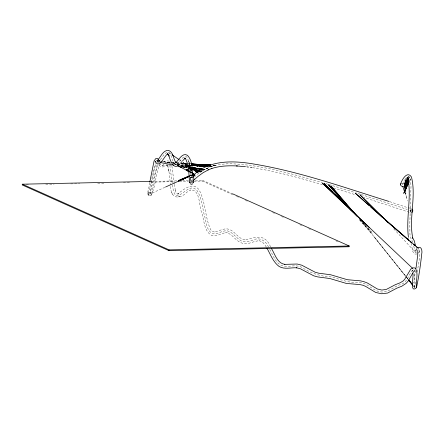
<?xml version="1.0" encoding="UTF-8"?>
<svg xmlns="http://www.w3.org/2000/svg" width="444" height="444" viewBox="0 0 444 444"><rect width="100%" height="100%" fill="white"/><g stroke="black" fill="none" stroke-linecap="round" stroke-linejoin="round"><path stroke-width="0.33" stroke-dasharray="2.22 1.67" d="M164.918 187.307L149.906 194.072L151.682 182.373L155.389 163.542M415.628 270.496L413.519 283.089M417.36 271.983C418.148 264.491 420.44 256.882 419.613 249.345L418.609 249.589M191.925 179.898L192.574 178.605M232.706 194.65L202.342 181.063L202.475 180.32L194.855 180.48M149.706 182.678C150.394 185.387 144.278 196.742 150.954 195.46C156.083 186.214 155.123 173.976 160.056 164.391L159.796 164.768L160.256 164.152L160.023 164.519M415.662 282.134L414.513 287.429L413.647 286.347M157.115 164.663L151.787 194.067L151.804 193.712C151.387 192.047 148.568 191.786 148.063 193.512C151.193 183.644 152.187 173.071 156.233 163.509M408.425 177.85L408.746 176.501L407.281 176.867M408.413 177.794L408.746 176.501L409.873 177.861L410.295 179.243L411.011 186.38L409.829 223.315L409.923 233.96L410.545 237.64L412.776 242.13M411.238 209.979L410.239 212.604L364.036 197.475M408.957 178.266L409.357 176.951L408.941 178.233M149.906 194.072L155.006 173.682L157.753 164.707M157.764 162.143L158.092 161.305L157.398 161.943M411.233 209.296L410.228 212.554L411.072 212.532M402.292 184.965L404.467 180.447M409.723 180.475L410.295 179.243L409.712 180.486M156.149 160.894L156.504 160.278M404.75 179.942L406.465 177.6M156.976 162.332L157.709 161.466M417.06 248.446L415.134 250.677L415.745 250.338L414.99 250.538L416.433 250.655L417.021 251.149L416.172 248.69M418.032 253.18L420.34 250.671L419.28 251.088M179.481 164.374L180.32 163.431M167.255 164.147C165.446 167.743 160.817 167.932 158.525 164.791M194.344 177.006C204.728 166.733 219.747 163.015 234.01 163.914C264.302 165.479 293.578 174.486 322.599 182.651M148.302 192.996L149.55 192.319M416.65 251.931L415.689 252.397L415.268 252.142L392.918 227.966M163.919 164.513L162.149 165.446L160.306 163.825M163.536 162.143C165.44 160.856 168.204 160.423 170.28 161.588M413.636 285.742L415.04 285.653M190.543 175.763L191.897 175.147M199.273 171.828L207.626 168.065M190.476 175.769L191.758 175.191M199.201 171.85L207.387 168.176M190.204 175.702L192.147 174.847M199.029 171.834L207.792 167.993M158.181 161.205L160.306 161.222M190.421 175.397L191.675 174.864M199.178 171.673L207.304 168.209M417.021 253.979C411.616 255.578 412.398 246.476 411.233 243.701M157.576 161.755L158.403 161.999C162.132 159.102 165.04 148.535 170.896 153.935M166.994 162.404L170.685 162.554M151.204 181.424L177.533 180.858M182.379 180.752L188.617 180.619M26.357 184.854L28.438 184.809M45.76 184.438L54.074 184.26M70.701 183.899L79.709 183.705M97.724 183.317L105.345 183.156M123.36 182.767L130.98 182.601M151.071 182.168L174.631 181.663M179.481 181.557L188.489 181.363M194.028 181.241L202.342 181.063M162.149 165.446L171.767 165.568M180.702 165.684L186.885 165.767M187.573 165.773L190.959 165.834M209.918 166.167L212.626 166.217L209.862 166.161M212.904 165.357L215.667 165.407L212.915 165.268M191.186 165.784L187.035 165.701L191.12 165.845M209.501 166.489L211.544 166.556L209.496 166.422M213.214 165.368L215.273 165.501L213.248 165.368M191.114 165.224L187.029 164.957L191.186 165.257M171.356 162.598L174.059 162.776M176.762 162.954L180.142 163.176M180.819 163.22L186.219 163.581M186.896 163.625L190.276 163.847M170.724 162.554L167.982 162.371L168.881 163.042M171.406 162.604L174.148 162.787M176.89 162.97L180.32 163.198M181.002 163.242L190.604 163.886M167.493 162.315L170.213 162.498M172.932 162.682L174.292 162.776M177.012 162.959L190.609 163.886M209.118 166.528L211.183 166.678L209.135 166.528M169.508 163.62L170.873 163.719M173.604 163.919L186.585 164.868M187.268 164.918L190.687 165.174M183.45 167.405L186.869 167.749M187.551 167.815L191.658 168.226M202.608 169.325L204.662 169.53L202.619 169.231M245.06 166.683L246.431 166.844M168.67 152.381C172.311 155.361 171.534 161.244 175.108 164.308L176.102 164.441C179.831 162.626 181.174 157.775 185.176 156.36L186.375 156.66L187.451 157.959L191.497 170.307M252.475 167.666C276.218 171.373 299.4 177.927 322.444 184.626M186.974 166.927L180.175 165.923L186.891 166.972M187.657 167.027L191.059 167.527M189.582 167.388L190.926 167.599L187.335 165.618M202.342 169.38L204.357 169.691L202.353 169.325M186.952 166.517L180.253 165.296L191.136 167.382M187.618 166.639L190.97 167.249M202.703 169.597L204.062 169.858L202.703 169.586M157.936 162.071L159.291 162.332M158.541 160.689L160.578 161.1L157.182 160.417M177.567 164.524L173.487 163.703L177.561 164.591M178.244 164.657L191.153 167.26M178.238 164.73L180.275 165.146L178.26 164.73M157.459 160.406L160.145 160.961M162.826 161.522L170.207 163.053M172.894 163.614L177.589 164.591M182.906 166.966L186.863 167.815M189.499 168.381L191.481 168.809M187.224 167.81L181.169 166.467L187.046 167.921M187.895 167.954L191.264 168.703M187.707 168.082L191.636 169.042M200.155 171.129L201.465 171.445L200.139 171.073M186.863 167.338L180.891 165.662L186.73 167.621M189.521 168.087L191.508 168.648M327.9 184.227L325.768 183.594M328.971 184.549L354.434 192.396M333.577 187.962L355.045 194.639M360.151 194.2L355.572 192.752M361.305 194.566L407.309 209.446M409.701 210.228L410.894 210.617L409.823 207.409M389.649 201.659L408.891 208.07M409.529 208.28L411.455 208.924M189.327 168.492L191.275 169.147M199.062 171.761L200.361 172.2L199.134 171.634M202.475 180.32L232.839 193.906M236.502 196.353L238.4 197.203M245.36 200.316L247.258 201.165M272.561 212.487L274.459 213.336M281.418 216.45L283.316 217.299M299.761 224.658L301.659 225.508M308.619 228.627L310.517 229.476M335.819 240.798L337.718 241.647M186.885 165.973L181.984 163.708L186.902 166.156M187.496 166.256L191.17 167.954M189.36 167.382L191.209 168.298M175.108 164.308L176.29 164.918M189.782 171.989L191.514 172.938M189.649 171.9L191.419 172.871M186.741 165.285L182.584 162.959L187.185 165.723M189.56 171.978L191.281 172.988M187.762 166.073L190.637 167.799M190.049 171.978L191.214 172.722M186.619 164.846L183.167 162.632L186.502 164.935M188.916 166.328L190.643 167.438M189.954 172.061L191.653 173.21M188.728 166.467L191.508 168.387M179.809 160.156L186.486 164.824M188.717 166.378L190.942 167.932M189.727 171.345L191.331 172.588M189.566 171.484L191.58 173.249M359.762 219.902L371.317 231.718L367.116 227.123M364.313 224.059L366.65 226.612M359.49 219.647L372.305 234.016L361.066 220.946M359.49 219.569L373.321 235.869L407.947 279.021M188.567 168.454L191.619 172.133M407.964 279.032L373.865 236.48L408.025 279.298M412.232 270.518L412.565 271.284L412.171 270.157L412.398 270.735M189.749 170.141L191.364 172.355M159.113 160.556L159.562 161.183L158.952 160.073M266.306 247.058C264.585 244.489 262.737 241.214 259.34 240.809L259.685 240.815C253.885 240.57 248.557 245.044 242.707 243.329C236.158 241.841 233.117 234.576 226.895 232.7L227.217 232.7L225.158 232.695L225.491 232.695C220.89 233.405 216.561 236.896 211.771 235.503C203.896 231.119 204.212 220.546 201.92 213.02C198.918 208.02 200.649 188.55 190.337 190.082L190.548 189.999C186.036 191.575 183.439 197.364 177.85 196.87L179.62 196.748C172.938 198.679 170.268 191.564 170.668 186.086M268.52 247.153C266.156 241.081 259.701 236.719 253.341 239.899C248.84 241.536 243.295 243.184 239.249 239.599C235.215 236.669 232.218 231.896 227.095 230.786C222.283 230.442 218.259 234.06 213.475 233.894C206.171 231.463 206.46 221.6 204.379 215.44C202.336 207.182 201.809 198.207 197.269 190.809C190.62 182.556 183.644 194.872 176.801 195.787L175.491 195.149C173.166 192.235 173.021 188.289 172.405 184.754M415.268 252.142L413.747 246.204M270.557 246.842C265.157 233.611 255.949 236.963 245.105 239.927L245.454 239.938C238.889 239.333 235.647 232.206 229.97 229.676C224.631 227.123 219.414 231.269 214.219 232.012L214.53 232.018C210.362 231.962 209.529 226.801 208.38 223.726C205.039 212.732 204.695 200.727 199.4 190.393C193.273 180.858 183.816 189.399 177.761 193.884L179.42 193.023C176.34 197.702 174.253 186.097 175.991 192.357M191.447 170.934L189.238 166.839L191.342 171.023M269.741 249.4C273.487 255.811 276.262 265.54 284.97 266.311C290.515 266.594 296.326 264.641 301.604 267.194C310.717 273.271 320.951 276.623 331.912 276.945C340.881 279.753 349.75 283.278 359.363 282.517C367.726 282.806 372.899 291.086 381.057 291.963A13.431 13.309 -88.8 0 0 385.342 291.708C391.192 290.193 395.66 285.536 401.631 284.288C407.803 281.601 408.819 273.926 413.114 269.391L413.658 269.308L414.385 270.629M191.375 170.329L189.76 166.683L191.542 171.029M191.436 170.163L190.232 166.944L191.503 170.657M404.984 192.979L407.67 200.999M167.521 164.94L169.031 171.928L167.826 165.856M408.341 236.691L408.907 238.65M172.311 194.244L171.65 192.052M189.233 163.053L188.406 160.145L191.281 170.485L189.233 163.053L191.131 176.412M169.819 165.279L172.217 183.405M414.513 287.429L414.596 271.889M174.276 184.388L175.452 190.565M406.593 197.791L405.65 192.269M171.917 166.106L174.198 183.699M405.655 192.546L405.866 193.85L405.827 191.775M168.998 171.739L170.463 184.793M191.975 182.845A1.943 0.505 -2.1 0 1 190.887 182.873M401.792 183.494A1.943 1.365 21.8 0 1 403.418 183.988M148.057 193.529L148.202 194.417L148.951 195.216L148.385 194.738L148.057 193.529M151.826 194.322L151.365 195.06L150.344 195.499L151.826 194.322M191.936 175.091L190.06 175.929L191.975 175.075M215.468 165.457L213.425 165.346L215.468 165.457M170.091 163.015L161.261 161.239L170.085 163.059M202.031 171.079L200.71 170.796L202.031 171.079M414.441 287.107L413.575 286.03L414.441 287.107M147.991 194.256L147.946 193.645L147.991 194.256"/><path stroke-width="0.67" d="M405.522 190.581L405.6 179.97M405.888 189.161L407.204 177.55M405.55 190.187L407.198 177.533M411.793 212.332C412.937 211.749 413.17 210.029 412.171 209.196M415.945 268.492L417.693 255.6L417.804 250.011M150.51 181.441L22.328 184.199L22.2 184.948L168.959 250.627L349.101 246.742L349.234 245.998L232.839 193.906M168.959 250.627L169.086 249.878L22.328 184.199M405.888 188.772L407.808 177.855M149.822 182.018L154.074 160.967L155.788 158.558L157.614 158.558L158.663 159.568M405.433 189.977L407.792 177.839M405.849 188.633L408.264 178.521M408.247 178.444L404.75 192.03L408.752 178.921M408.735 178.871L404.412 192.291L408.924 180.369L404.023 192.785L409.157 181.707M400.56 184.199C401.654 180.192 407.148 170.263 411.444 176.978C416.483 196.864 408.563 218.176 412.803 238.206L412.515 237.64L414.23 240.709L415.645 246.037M403.596 193.529L409.129 181.729M412.376 211.871L412.731 211.216M157.337 160.528C160.789 157.17 162.82 150.011 168.576 150.372C173.587 152.264 173.154 158.924 175.974 162.726L175.608 162.132L176.501 162.665L175.114 162.726L176.04 162.338L175.485 162.798C178.949 160.462 182.079 152.187 187.424 155.283C192.94 161 191.891 170.185 193.118 177.456M180.741 162.954L181.579 162.01M182.417 161.061L184.871 158.508M193.467 180.419L197.952 176.457L203.102 172.699L208.713 169.669M190.67 177.728L191.691 176.834M192.713 175.935C207.426 160.756 229.892 160.462 249.373 163.32C297.191 170.651 342.984 187.146 389.011 201.448M179.104 164.696C173.232 170.679 169.947 159.263 168.776 155.522L169.114 156.072L167.943 154.218L168.498 154.59L167.194 153.985L167.876 154.118M192.863 183.761L191.636 184.304L190.176 183.794M417.86 247.68C421.617 245.526 422.455 251.482 421.728 253.901C420.507 265.246 418.881 276.601 416.455 287.745C409.002 294.294 414.407 274.181 412.681 273.149M414.058 271.056L414.596 270.757L413.142 272.388L408.136 281.146L406.044 283.439L401.759 286.241L396.947 288.128L387.612 293.057L381.651 293.756L375.757 292.496L365.529 286.33L362.781 285.214L359.89 284.582L346.309 283.427L329.853 278.521L317.738 276.917L313.78 275.846L300.272 268.714L296.492 267.788L296.836 267.799C290.942 267.438 284.499 269.708 279.087 266.439C273.071 261.949 270.562 254.506 266.944 248.213M165.545 187.024L189.394 176.274M178.632 181.085L189.261 176.312M179.626 180.336L189.644 175.946M178.538 180.458L189.172 175.929M208.02 169.947L211.938 168.404M211.244 168.676C219.575 165.845 228.505 165.518 237.218 165.967L236.63 165.934L245.06 166.683M168.143 154.085L167.21 154.34L167.793 153.896C164.43 155.295 159.23 169.941 155.128 161.189L155.927 161.982M169.086 249.878L349.234 245.998M197.053 165.939L198.407 165.967M200.438 166.001L208.563 166.145M203.224 165.168L210.828 165.318M196.72 165.895L198.102 165.923M199.484 165.951L208.475 166.134M196.564 166.034L197.93 166.084M199.289 166.128L207.459 166.417M210.85 165.162L192.274 164.225L210.695 165.201M210.628 165.162L191.958 164.03L210.473 165.196M191.797 165.268L207.453 166.289M191.625 163.936L210.545 165.19M191.875 165.307L207.048 166.383M191.37 165.224L207.087 166.378M180.025 167.066L182.079 167.271M195.765 168.637L201.92 169.253M247.114 166.922L248.485 167.077M250.477 167.371L251.809 167.566M192.419 167.727L201.937 169.131M192.269 167.81L202.342 169.38M191.636 167.371L202.353 169.325M185.109 158.325L184.443 158.203L185.381 158.386L184.826 158.025L185.703 158.835L185.359 158.275C189.122 165.668 188.767 174.398 189.555 182.462M191.819 167.51L201.343 169.336M159.968 162.46L173.504 165.085M177.561 165.873L180.27 166.395M191.83 167.399L202.02 169.447M192.796 169.092L200.05 170.657M192.607 168.998L200.011 170.635M194.256 169.686L199.5 170.968M408.219 178.399L407.481 178.216L408.458 178.788M192.174 168.831L199.473 170.885M196.464 170.89L198.413 171.545M191.786 168.237L198.518 171.351M193.051 169.22L198.585 171.972M177.472 165.523L189.205 171.673M192.668 173.571L194.977 174.831L192.596 173.521L193.584 175.991M189.061 171.573L186.114 169.952L188.983 171.639M192.091 168.27L198.623 171.922M193.001 173.998L194.15 174.67M191.791 168.487L197.547 171.945M188.883 171.24L186.552 169.758L188.817 171.295M194.705 174.942L192.38 173.46L194.544 175.069M191.791 168.176L197.547 171.872M192.219 173.598L194.483 175.13M192.063 168.77L197.624 172.611L192.058 168.709M172.011 154.712L179.248 159.768M189.188 170.934L187.046 169.281L189.061 171.045M418.559 248.446L385.886 220.513L406.071 238.012M407.109 238.911L408.663 240.26M410.733 242.052L411.766 242.951M413.836 244.744L414.874 245.643M408.763 240.21L355.461 193.295L369.219 205.672M409.79 241.114L411.838 242.918M413.375 244.272L414.912 245.621M416.45 246.975L417.477 247.88M370.751 207.048L381.962 217.116M412.648 268.359L322.555 183.294L369.125 227.428L324.148 183.45L332.317 191.83M386.114 220.662L359.99 194.816L383.855 218.581M386.291 221.007L387.756 222.461M335.209 194.783L336.652 196.259M355.91 214.868L328.371 184.737L342.552 200.655M344.838 203.219L345.754 204.246M349.878 208.869L351.709 210.917M357.02 216.239L330.947 185.919L353.246 212.21M192.491 173.182L194.233 175.286M408.824 280.108L412.709 284.954L408.813 280.097M408.458 279.842L412.781 285.259M192.985 174.57L193.789 175.674M407.886 178.349L408.308 179.099L408.019 178.566C411.538 197.68 406.066 217.421 408.341 236.691M192.391 172.688L193.967 175.613M271.539 248.646C274.986 254.312 277.234 263.336 284.937 264.38L284.587 264.369L297.164 264.025L301.726 265.179L315.218 272.244L318.909 273.232L330.663 274.753L347.363 279.709L360.484 280.847L363.947 281.679L367.327 282.972L377.317 288.966L381.846 290.065L386.391 289.405L395.182 284.759L400.383 282.684L403.357 280.802L404.889 278.993L410.733 269.164L412.887 267.854L415.123 267.987C418.831 272.821 415.812 280.22 416.378 285.958L416.389 285.653L416.394 287.157L416.2 286.491M192.541 173.415L193.745 175.813M192.457 172.755L193.806 175.791M157.037 160.645L157.287 161.205M192.402 172.733L193.606 175.946M192.563 173.748L193.412 176.224M402.83 186.569L404.445 191.375M192.563 173.56L193.412 176.157M404.118 182.811L405.322 190.243M404.101 182.762L405.244 189.938M193.295 180.22L193.429 182.29M405.633 180.025L405.749 186.935M190.282 182.811A1.943 0.505 -2.1 0 1 190.01 182.101A1.943 0.505 -2.1 0 1 192.779 181.951A1.943 0.505 -2.1 0 1 192.912 182.667M403.513 186.275A1.943 1.365 21.8 0 1 400.882 185.548A1.943 1.365 21.8 0 1 401.187 183.622M191.614 180.902A1.943 1.865 47 0 1 190.526 177.9A1.943 1.865 47 0 1 193.673 178.116A1.943 1.865 47 0 1 192.419 180.958M189.438 176.213L178.821 180.963L189.466 176.196"/></g></svg>
